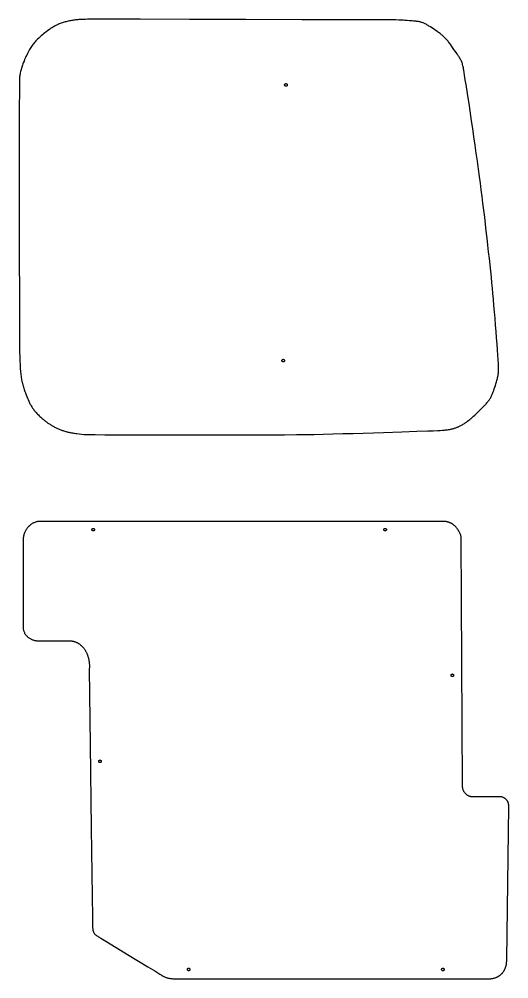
# Model space of a CAD drawing. Extents: x 869 to 6896, y 1187 to 6558.
# Drawn here: x 2634 to 3375, y 1272 to 2726 of the extents above; entities that cross this region are included whole.
import ezdxf

# ---------------------------------------------------------------- set-up
doc = ezdxf.new("R2010")
doc.units = 0
doc.layers.add('Default Layer', color=1, linetype='CONTINUOUS')

msp = doc.modelspace()

# ---------------------------------------------------------------- linework, layer by layer
at = {"layer": 'Default Layer'}
for points in [[(3360, 2193), (3360, 2194), (3360, 2195.4), (3360, 2197.1), (3359.9, 2199.1), (3359.9, 2201.5), (3359.7, 2204.1), (3359.4, 2210.3), (3358.9, 2217.5), (3358.4, 2225.5), (3357.7, 2234.2), (3357, 2243.4), (3356.3, 2253), (3355.5, 2262.9), (3354.7, 2272.9), (3353.9, 2282.8), (3353, 2292.5), (3352.2, 2301.9), (3351.4, 2310.8), (3350.6, 2319), (3349.8, 2327.1), (3349, 2335.7), (3348.1, 2344.7), (3347.1, 2354.1), (3346, 2363.9), (3344.9, 2373.9), (3343.8, 2384.1), (3342.6, 2394.6), (3341.4, 2405.1), (3340.1, 2415.7), (3338.9, 2426.3), (3337.6, 2436.9), (3336.3, 2447.4), (3335, 2457.8), (3333.7, 2468), (3332.4, 2478), (3331.1, 2488.2), (3329.6, 2499.3), (3327.9, 2511.1), (3326.2, 2523.2), (3324.4, 2535.7), (3322.6, 2548.1), (3320.8, 2560.5), (3319.1, 2572.5), (3315.7, 2594.9), (3312.9, 2613.7), (3310.8, 2627.5), (3310, 2632), (3309.6, 2634.6), (3309, 2638.1), (3308.5, 2641.7), (3307.9, 2645.4), (3307.3, 2649), (3307, 2650.8), (3306.6, 2652.5), (3306.3, 2654.2), (3305.9, 2655.9), (3305.5, 2657.5), (3305.1, 2659), (3304.6, 2660.4), (3304.3, 2661.1), (3304.1, 2661.7), (3303.6, 2663), (3303, 2664.2), (3302.4, 2665.5), (3301.7, 2666.7), (3301, 2667.9), (3300.3, 2669.1), (3299.5, 2670.2), (3298.8, 2671.4), (3298, 2672.5), (3297.2, 2673.7), (3295.6, 2675.9), (3293.9, 2678.2), (3292.3, 2680.4), (3289.2, 2685), (3287.6, 2687.3), (3285.9, 2689.5), (3285.1, 2690.6), (3284.2, 2691.8), (3283.4, 2692.8), (3282.5, 2693.9), (3281.6, 2695), (3280.7, 2696), (3279.7, 2697), (3278.8, 2698), (3277.8, 2699), (3276.7, 2700), (3275.7, 2701), (3274.6, 2701.9), (3273.5, 2702.8), (3272.4, 2703.7), (3271.3, 2704.6), (3270.1, 2705.5), (3269, 2706.4), (3267.8, 2707.2), (3265.6, 2708.9), (3263.3, 2710.4), (3261.2, 2711.8), (3259, 2713.2), (3256.9, 2714.6), (3254.6, 2716), (3253.5, 2716.7), (3252.4, 2717.3), (3251.3, 2718), (3250.1, 2718.6), (3249, 2719.1), (3247.9, 2719.7), (3246.8, 2720.2), (3245.6, 2720.7), (3244.5, 2721.1), (3243.4, 2721.5), (3242.3, 2721.8), (3241.1, 2722.1), (3240, 2722.4), (3238.7, 2722.6), (3237.5, 2722.8), (3236.3, 2723), (3235, 2723.1), (3233.8, 2723.2), (3231.4, 2723.4), (3229.1, 2723.6), (3226.9, 2723.7), (3225.9, 2723.8), (3225, 2723.9), (3221.4, 2724.3), (3217.8, 2724.6), (3215.9, 2724.8), (3214.1, 2724.9), (3212.3, 2725), (3210.5, 2725.1), (3208.8, 2725.1), (3204.5, 2725.2), (3189.3, 2725.2), (3136.3, 2725.4), (3062.1, 2725.6), (2977.2, 2725.9), (2892.2, 2726.1), (2817.4, 2726.3), (2787.2, 2726.3), (2763.5, 2726.3), (2747.7, 2726.3), (2743.2, 2726.3), (2741.1, 2726.3), (2737.8, 2726.2), (2734.5, 2726.1), (2731.1, 2726), (2727.8, 2725.9), (2726.2, 2725.8), (2724.5, 2725.7), (2722.9, 2725.6), (2721.3, 2725.5), (2719.6, 2725.3), (2718.1, 2725.1), (2716.5, 2724.9), (2714.9, 2724.6), (2713.4, 2724.3), (2711.8, 2724), (2710.2, 2723.7), (2708.6, 2723.3), (2707, 2722.9), (2705.4, 2722.5), (2703.8, 2722.1), (2702.3, 2721.6), (2700.7, 2721.1), (2699.2, 2720.6), (2697.7, 2720.1), (2696.3, 2719.6), (2694.8, 2719.1), (2693.5, 2718.5), (2692.2, 2717.9), (2690.9, 2717.4), (2689.7, 2716.8), (2688.5, 2716.1), (2687.3, 2715.5), (2686, 2714.8), (2684.8, 2714), (2683.6, 2713.2), (2682.5, 2712.5), (2681.3, 2711.7), (2680.2, 2710.9), (2679, 2710.1), (2676.9, 2708.5), (2674.8, 2706.9), (2673, 2705.5), (2671.1, 2704), (2669.3, 2702.5), (2667.4, 2700.9), (2665.6, 2699.3), (2663.9, 2697.7), (2662.2, 2696.2), (2660.7, 2694.7), (2660.1, 2694), (2659.4, 2693.3), (2658.3, 2692), (2657.1, 2690.6), (2656, 2689.2), (2654.9, 2687.8), (2653.9, 2686.4), (2652.9, 2684.9), (2651.9, 2683.4), (2651, 2681.9), (2650, 2680.3), (2648.9, 2678.4), (2647.8, 2676.4), (2646.7, 2674.2), (2645.6, 2671.9), (2644.5, 2669.6), (2643.9, 2668.5), (2643.4, 2667.3), (2643, 2666.2), (2642.5, 2665.1), (2641.6, 2662.7), (2640.5, 2660), (2640, 2658.5), (2639.4, 2656.9), (2638.9, 2655.3), (2638.3, 2653.7), (2637.8, 2652), (2637.3, 2650.3), (2636.8, 2648.6), (2636.3, 2646.9), (2635.9, 2645.2), (2635.6, 2643.5), (2635.2, 2641.8), (2635, 2640.2), (2634.9, 2639.5), (2634.8, 2638.2), (2634.8, 2636.5), (2634.7, 2634.1), (2634.7, 2628), (2634.6, 2620), (2634.5, 2610.3), (2634.4, 2599), (2634.4, 2572.2), (2634.3, 2540.8), (2634.3, 2505.8), (2634.3, 2468.6), (2634.3, 2430.1), (2634.4, 2391.6), (2634.4, 2354.2), (2634.5, 2319.1), (2634.6, 2287.4), (2634.7, 2260.2), (2634.8, 2238.7), (2634.9, 2224.1), (2634.9, 2219.7), (2635, 2217.5), (2635.1, 2212.9), (2635.3, 2208.1), (2635.5, 2203.3), (2635.7, 2200.9), (2635.8, 2198.5), (2635.9, 2196.1), (2636.1, 2193.8), (2636.3, 2191.6), (2636.5, 2189.4), (2636.7, 2187.3), (2637, 2185.3), (2637.3, 2183.4), (2637.6, 2181.6), (2637.9, 2179.8), (2638.3, 2178.1), (2638.7, 2176.3), (2639.2, 2174.4), (2639.7, 2172.6), (2640.2, 2170.8), (2640.8, 2169), (2641.3, 2167.2), (2641.9, 2165.4), (2642.5, 2163.7), (2643, 2162.1), (2643.6, 2160.4), (2644.7, 2157.4), (2645.8, 2154.8), (2646.8, 2152.3), (2647.8, 2149.9), (2648.9, 2147.4), (2649.4, 2146.2), (2650, 2145), (2650.6, 2143.8), (2651.2, 2142.7), (2651.9, 2141.5), (2652.5, 2140.3), (2653.2, 2139.2), (2653.9, 2138.1), (2654.6, 2137), (2655.4, 2135.9), (2656.2, 2134.8), (2657.1, 2133.7), (2658, 2132.5), (2659, 2131.4), (2660, 2130.2), (2661.1, 2129), (2662.2, 2127.8), (2663.4, 2126.7), (2664.5, 2125.5), (2665.7, 2124.4), (2666.9, 2123.3), (2668, 2122.3), (2669.2, 2121.2), (2670.3, 2120.3), (2671.4, 2119.3), (2672.4, 2118.5), (2673.4, 2117.7), (2674.5, 2116.9), (2675.5, 2116.1), (2676.6, 2115.3), (2677.7, 2114.5), (2678.8, 2113.8), (2679.9, 2113.1), (2681, 2112.3), (2682.1, 2111.6), (2683.3, 2111), (2684.4, 2110.3), (2685.5, 2109.7), (2686.7, 2109), (2687.8, 2108.4), (2689, 2107.8), (2690.1, 2107.3), (2691.3, 2106.7), (2692.4, 2106.2), (2693.6, 2105.7), (2694.7, 2105.2), (2695.9, 2104.7), (2697.1, 2104.2), (2698.3, 2103.8), (2699.5, 2103.4), (2700.7, 2103), (2701.9, 2102.6), (2703.1, 2102.2), (2704.3, 2101.8), (2705.5, 2101.4), (2706.8, 2101.1), (2708, 2100.8), (2709.2, 2100.5), (2710.5, 2100.2), (2711.9, 2099.9), (2713.3, 2099.6), (2714.9, 2099.4), (2716.4, 2099.1), (2718.1, 2098.9), (2719.8, 2098.6), (2721.5, 2098.4), (2725, 2098), (2728.5, 2097.6), (2732, 2097.3), (2735.4, 2097.1), (2736.9, 2097), (2739.8, 2097), (2749.5, 2096.9), (2763.8, 2096.8), (2782, 2096.7), (2803.5, 2096.7), (2827.5, 2096.6), (2853.6, 2096.5), (2880.9, 2096.5), (2908.9, 2096.5), (2936.9, 2096.5), (2964.2, 2096.6), (2990.2, 2096.6), (3014.3, 2096.7), (3035.7, 2096.8), (3053.9, 2096.9), (3061.5, 2097), (3068.1, 2097.1), (3080.8, 2097.3), (3094.5, 2097.6), (3109.1, 2098), (3124.2, 2098.4), (3139.7, 2098.8), (3155.2, 2099.3), (3170.6, 2099.7), (3185.6, 2100.2), (3213.3, 2101.1), (3236.4, 2102), (3253, 2102.6), (3258.2, 2102.8), (3261.1, 2102.9), (3267.8, 2103.3), (3271.3, 2103.4), (3274.8, 2103.6), (3278.1, 2103.9), (3279.7, 2104), (3281.2, 2104.1), (3282.7, 2104.3), (3284, 2104.5), (3285.2, 2104.6), (3286.3, 2104.8), (3287.3, 2105.1), (3288.3, 2105.3), (3289.3, 2105.5), (3290.3, 2105.8), (3291.3, 2106.1), (3292.3, 2106.4), (3293.3, 2106.7), (3294.2, 2107), (3295.2, 2107.4), (3296.2, 2107.7), (3297.2, 2108.1), (3298.1, 2108.5), (3299.1, 2108.9), (3300, 2109.3), (3301, 2109.7), (3301.9, 2110.2), (3302.8, 2110.7), (3303.7, 2111.2), (3304.7, 2111.7), (3305.6, 2112.2), (3306.5, 2112.8), (3307.5, 2113.4), (3308.4, 2114), (3309.3, 2114.7), (3311.2, 2116), (3313, 2117.3), (3314.8, 2118.7), (3316.6, 2120), (3317.4, 2120.7), (3318.4, 2121.5), (3320.2, 2123.1), (3322.1, 2124.8), (3324.1, 2126.6), (3326, 2128.4), (3328, 2130.3), (3329.9, 2132.2), (3331.7, 2134), (3333.6, 2135.9), (3335.5, 2137.8), (3337.5, 2139.8), (3339.4, 2141.8), (3340.4, 2142.8), (3341.3, 2143.8), (3342.2, 2144.9), (3343.1, 2145.9), (3343.9, 2147), (3344.7, 2148), (3345.5, 2149.1), (3346.2, 2150.2), (3346.9, 2151.2), (3347.5, 2152.3), (3348.1, 2153.4), (3348.7, 2154.6), (3349.2, 2155.7), (3349.8, 2156.9), (3350.3, 2158), (3350.8, 2159.2), (3351.2, 2160.4), (3351.7, 2161.6), (3352.6, 2164), (3353.4, 2166.4), (3354.2, 2168.8), (3355.1, 2171.4), (3355.9, 2174.1), (3356.4, 2175.6), (3356.8, 2177.1), (3357.2, 2178.7), (3357.7, 2180.2), (3358.1, 2181.8), (3358.4, 2183.4), (3358.8, 2185), (3359.1, 2186.7), (3359.4, 2188.3), (3359.6, 2189.9), (3359.8, 2191.5), (3360, 2193)], [(3036.1, 2626.8), (3036.1, 2627), (3036.1, 2627.2), (3036.2, 2627.4), (3036.3, 2627.5), (3036.3, 2627.7), (3036.4, 2627.9), (3036.6, 2628), (3036.7, 2628.2), (3036.8, 2628.3), (3037, 2628.4), (3037.2, 2628.5), (3037.3, 2628.6), (3037.5, 2628.7), (3037.7, 2628.7), (3037.9, 2628.8), (3038.1, 2628.8), (3038.3, 2628.8), (3038.5, 2628.7), (3038.7, 2628.7), (3038.9, 2628.6), (3039.1, 2628.5), (3039.2, 2628.4), (3039.4, 2628.3), (3039.5, 2628.2), (3039.7, 2628), (3039.8, 2627.9), (3039.9, 2627.7), (3040, 2627.5), (3040, 2627.4), (3040.1, 2627.2), (3040.1, 2627), (3040.1, 2626.8), (3040.1, 2626.6), (3040.1, 2626.4), (3040, 2626.2), (3040, 2626), (3039.9, 2625.8), (3039.8, 2625.6), (3039.7, 2625.5), (3039.5, 2625.4), (3039.4, 2625.2), (3039.2, 2625.1), (3039.1, 2625), (3038.9, 2624.9), (3038.7, 2624.9), (3038.5, 2624.8), (3038.3, 2624.8), (3038.1, 2624.8), (3037.9, 2624.8), (3037.7, 2624.8), (3037.5, 2624.9), (3037.3, 2624.9), (3037.2, 2625), (3037, 2625.1), (3036.8, 2625.2), (3036.7, 2625.4), (3036.6, 2625.5), (3036.4, 2625.6), (3036.3, 2625.8), (3036.3, 2626), (3036.2, 2626.2), (3036.1, 2626.4), (3036.1, 2626.6), (3036.1, 2626.8)], [(3031.9, 2209), (3031.9, 2209.2), (3031.9, 2209.4), (3032, 2209.6), (3032, 2209.8), (3032.1, 2210), (3032.2, 2210.1), (3032.3, 2210.3), (3032.5, 2210.4), (3032.6, 2210.6), (3032.8, 2210.7), (3032.9, 2210.8), (3033.1, 2210.9), (3033.3, 2210.9), (3033.5, 2211), (3033.7, 2211), (3033.9, 2211), (3034.1, 2211), (3034.3, 2211), (3034.5, 2210.9), (3034.7, 2210.9), (3034.8, 2210.8), (3035, 2210.7), (3035.2, 2210.6), (3035.3, 2210.4), (3035.4, 2210.3), (3035.5, 2210.1), (3035.6, 2210), (3035.7, 2209.8), (3035.8, 2209.6), (3035.8, 2209.4), (3035.9, 2209.2), (3035.9, 2209), (3035.9, 2208.8), (3035.8, 2208.6), (3035.8, 2208.4), (3035.7, 2208.2), (3035.6, 2208.1), (3035.5, 2207.9), (3035.4, 2207.7), (3035.3, 2207.6), (3035.2, 2207.5), (3035, 2207.4), (3034.8, 2207.3), (3034.7, 2207.2), (3034.5, 2207.1), (3034.3, 2207.1), (3034.1, 2207), (3033.9, 2207), (3033.7, 2207), (3033.5, 2207.1), (3033.3, 2207.1), (3033.1, 2207.2), (3032.9, 2207.3), (3032.8, 2207.4), (3032.6, 2207.5), (3032.5, 2207.6), (3032.3, 2207.7), (3032.2, 2207.9), (3032.1, 2208.1), (3032, 2208.2), (3032, 2208.4), (3031.9, 2208.6), (3031.9, 2208.8), (3031.9, 2209)], [(2740.4, 1741.7), (2741.8, 1627), (2743.3, 1500.4), (2744.6, 1397.5), (2745, 1366.1), (2745.1, 1357.3), (2745.2, 1353.9), (2745.3, 1351.8), (2745.4, 1349.5), (2745.5, 1348.5), (2745.6, 1347.5), (2745.7, 1346.6), (2745.8, 1346.2), (2745.9, 1345.8), (2746.1, 1345.1), (2746.3, 1344.4), (2746.5, 1343.7), (2746.8, 1343.1), (2747.1, 1342.4), (2747.5, 1341.8), (2747.9, 1341.2), (2748.3, 1340.6), (2748.5, 1340.3), (2748.8, 1340.1), (2749, 1339.8), (2749.3, 1339.6), (2749.9, 1339.1), (2750.6, 1338.6), (2751.3, 1338.2), (2751.9, 1337.7), (2753.3, 1336.9), (2754.5, 1336.1), (2757.6, 1334.2), (2767.8, 1328), (2798.4, 1309.4), (2829, 1290.8), (2839.4, 1284.4), (2843.9, 1281.7), (2844.7, 1281.1), (2845.6, 1280.5), (2847.3, 1279.3), (2848.2, 1278.8), (2849, 1278.2), (2849.8, 1277.7), (2850.7, 1277.2), (2852.4, 1276.3), (2853.2, 1275.9), (2854.1, 1275.4), (2855, 1275.1), (2855.9, 1274.7), (2856.8, 1274.4), (2857.7, 1274.1), (2858.7, 1273.8), (2859.9, 1273.6), (2861.2, 1273.3), (2862.6, 1273.1), (2864.1, 1272.9), (2865.5, 1272.8), (2867, 1272.6), (2868.4, 1272.5), (2869.6, 1272.5), (2872.6, 1272.5), (2883.3, 1272.4), (2921.9, 1272.4), (2978.6, 1272.4), (3048.1, 1272.4), (3203.3, 1272.5), (3278.2, 1272.5), (3344, 1272.5), (3344.9, 1272.5), (3345.7, 1272.5), (3346.5, 1272.5), (3347.4, 1272.6), (3348.2, 1272.6), (3349, 1272.7), (3349.7, 1272.8), (3350.5, 1273), (3351.3, 1273.1), (3352, 1273.2), (3352.8, 1273.4), (3353.5, 1273.6), (3354.2, 1273.8), (3354.9, 1274), (3355.6, 1274.3), (3356.3, 1274.5), (3356.9, 1274.8), (3357.6, 1275.1), (3358.2, 1275.4), (3358.8, 1275.7), (3359.4, 1276.1), (3360, 1276.4), (3360.6, 1276.8), (3361.2, 1277.2), (3361.7, 1277.5), (3362.3, 1278), (3362.8, 1278.4), (3363.3, 1278.8), (3363.8, 1279.3), (3364.3, 1279.7), (3364.8, 1280.2), (3365.2, 1280.7), (3365.7, 1281.2), (3366.1, 1281.7), (3366.5, 1282.2), (3366.9, 1282.8), (3367.3, 1283.3), (3367.7, 1283.9), (3368, 1284.5), (3368.4, 1285), (3368.7, 1285.6), (3369, 1286.2), (3369.3, 1286.9), (3369.6, 1287.5), (3369.9, 1288.1), (3370.2, 1288.8), (3370.4, 1289.4), (3370.6, 1290.1), (3370.8, 1290.8), (3371, 1291.4), (3371.2, 1292.1), (3371.4, 1292.8), (3371.5, 1293.5), (3371.7, 1294.3), (3371.8, 1295), (3371.9, 1295.7), (3372, 1296.4), (3372.1, 1297.2), (3372.1, 1297.9), (3372.2, 1298.7), (3372.2, 1299.5), (3372.2, 1300.2), (3372.2, 1301), (3372.2, 1301.8), (3372.2, 1301.8), (3375.3, 1533.5), (3375.4, 1534.2), (3375.4, 1534.8), (3375.4, 1535.5), (3375.3, 1536.1), (3375.2, 1536.7), (3375.1, 1537.4), (3374.9, 1538), (3374.8, 1538.6), (3374.6, 1539.2), (3374.3, 1539.8), (3374.1, 1540.4), (3373.8, 1541), (3373.5, 1541.5), (3373.1, 1542.1), (3372.7, 1542.6), (3372.4, 1543.1), (3371.9, 1543.6), (3371.5, 1544.1), (3371.1, 1544.5), (3370.6, 1545), (3370.1, 1545.4), (3369.6, 1545.8), (3369, 1546.1), (3368.5, 1546.5), (3367.9, 1546.8), (3367.3, 1547.1), (3366.8, 1547.3), (3366.1, 1547.5), (3365.5, 1547.7), (3364.9, 1547.9), (3364.2, 1548), (3363.6, 1548.1), (3319.5, 1548.1), (3318.7, 1548.2), (3318, 1548.3), (3317.2, 1548.5), (3316.5, 1548.7), (3315.8, 1548.9), (3315.1, 1549.2), (3314.4, 1549.5), (3313.8, 1549.9), (3313.1, 1550.2), (3312.5, 1550.6), (3311.9, 1551.1), (3311.3, 1551.6), (3310.7, 1552), (3310.2, 1552.6), (3309.7, 1553.1), (3309.2, 1553.7), (3308.7, 1554.2), (3308.3, 1554.9), (3307.9, 1555.5), (3307.5, 1556.1), (3307.1, 1556.8), (3306.8, 1557.5), (3306.5, 1558.1), (3306.3, 1558.8), (3306, 1559.6), (3305.9, 1560.3), (3305.7, 1561), (3305.6, 1561.8), (3305.5, 1562.5), (3305.5, 1563.2), (3305.5, 1564), (3305.5, 1564.8), (3303.5, 1940.7), (3303.2, 1941.9), (3302.9, 1943.1), (3302.6, 1944.4), (3302.2, 1945.6), (3301.7, 1946.8), (3301.2, 1948), (3300.6, 1949.2), (3300, 1950.3), (3299.4, 1951.5), (3298.7, 1952.6), (3298, 1953.6), (3297.2, 1954.7), (3296.4, 1955.7), (3295.5, 1956.7), (3294.6, 1957.6), (3293.7, 1958.5), (3292.7, 1959.4), (3291.7, 1960.2), (3291.2, 1960.6), (3290.7, 1961), (3290.2, 1961.3), (3289.6, 1961.7), (3289.1, 1962), (3288.5, 1962.3), (3288, 1962.6), (3287.4, 1962.9), (3286.8, 1963.2), (3286.3, 1963.5), (3285.7, 1963.7), (3285.1, 1964), (3284.5, 1964.2), (3283.9, 1964.4), (3283.2, 1964.5), (3282.6, 1964.7), (3282, 1964.8), (3281.4, 1965), (3280.7, 1965.1), (3280.1, 1965.2), (3279.4, 1965.2), (3278.8, 1965.3), (3278.1, 1965.3), (3277.5, 1965.3), (3276.8, 1965.3), (3276.1, 1965.3), (3275.4, 1965.2), (3274.8, 1965.2), (2967.1, 1965.2), (2661.9, 1965.2), (2660.9, 1964.9), (2659.9, 1964.6), (2658.8, 1964.3), (2657.8, 1963.9), (2656.8, 1963.5), (2655.8, 1963.1), (2654.8, 1962.6), (2653.9, 1962), (2653, 1961.4), (2652, 1960.8), (2651.2, 1960.1), (2650.3, 1959.4), (2649.5, 1958.6), (2648.6, 1957.8), (2647.9, 1957), (2647.1, 1956.1), (2646.4, 1955.2), (2645.7, 1954.3), (2645, 1953.3), (2644.4, 1952.3), (2643.8, 1951.3), (2643.3, 1950.2), (2642.8, 1949.1), (2642.3, 1948), (2641.9, 1946.8), (2641.5, 1945.7), (2641.1, 1944.5), (2640.8, 1943.2), (2640.6, 1942), (2640.4, 1940.7), (2640.3, 1939.4), (2640.2, 1938), (2640.2, 1804.7), (2640.3, 1803.5), (2640.5, 1802.3), (2640.7, 1801.2), (2641, 1800.1), (2641.3, 1799.1), (2641.7, 1798.1), (2642.1, 1797.1), (2642.5, 1796.2), (2643, 1795.3), (2643.5, 1794.4), (2644.1, 1793.6), (2644.7, 1792.8), (2645.4, 1792), (2646.1, 1791.3), (2646.8, 1790.6), (2647.5, 1790), (2648.3, 1789.4), (2649.1, 1788.8), (2649.9, 1788.3), (2650.8, 1787.8), (2651.7, 1787.3), (2652.6, 1786.9), (2653.5, 1786.5), (2654.4, 1786.1), (2655.4, 1785.8), (2656.4, 1785.5), (2657.4, 1785.2), (2658.4, 1785), (2659.5, 1784.8), (2660.5, 1784.7), (2661.6, 1784.6), (2662.6, 1784.5), (2712, 1784.5), (2712.9, 1784.4), (2713.7, 1784.3), (2714.6, 1784.1), (2715.5, 1784), (2716.3, 1783.8), (2717.1, 1783.6), (2717.9, 1783.3), (2718.7, 1783.1), (2719.5, 1782.8), (2720.3, 1782.5), (2721, 1782.1), (2721.8, 1781.8), (2722.5, 1781.4), (2723.3, 1781), (2724, 1780.6), (2724.7, 1780.1), (2725.3, 1779.7), (2726, 1779.2), (2726.7, 1778.7), (2727.3, 1778.1), (2727.9, 1777.6), (2728.6, 1777), (2729.2, 1776.5), (2729.8, 1775.9), (2730.3, 1775.3), (2730.9, 1774.6), (2731.4, 1774), (2732, 1773.3), (2732.5, 1772.6), (2733, 1771.9), (2733.5, 1771.2), (2733.9, 1770.5), (2734.4, 1769.8), (2734.8, 1769), (2735.3, 1768.2), (2735.7, 1767.5), (2736.1, 1766.7), (2736.4, 1765.9), (2736.8, 1765), (2737.1, 1764.2), (2737.5, 1763.4), (2737.8, 1762.5), (2738.1, 1761.7), (2738.4, 1760.8), (2738.6, 1759.9), (2738.9, 1759), (2739.1, 1758.1), (2739.3, 1757.2), (2739.5, 1756.3), (2739.7, 1755.3), (2739.9, 1754.4), (2740, 1753.5), (2740.1, 1752.5), (2740.2, 1751.6), (2740.3, 1750.6), (2740.4, 1749.6), (2740.5, 1748.7), (2740.5, 1747.7), (2740.5, 1746.7), (2740.5, 1745.7), (2740.5, 1744.7), (2740.5, 1743.7), (2740.4, 1742.7), (2740.4, 1741.7), (2740.4, 1741.7)], [(2744.3, 1952.9), (2744.4, 1953.2), (2744.4, 1953.4), (2744.4, 1953.5), (2744.5, 1953.7), (2744.6, 1953.9), (2744.7, 1954.1), (2744.8, 1954.2), (2744.9, 1954.4), (2745.1, 1954.5), (2745.2, 1954.6), (2745.4, 1954.7), (2745.6, 1954.8), (2745.7, 1954.9), (2745.9, 1954.9), (2746.1, 1954.9), (2746.3, 1954.9), (2746.5, 1954.9), (2746.7, 1954.9), (2746.9, 1954.9), (2747.1, 1954.8), (2747.3, 1954.7), (2747.5, 1954.6), (2747.6, 1954.5), (2747.8, 1954.4), (2747.9, 1954.2), (2748, 1954.1), (2748.1, 1953.9), (2748.2, 1953.7), (2748.2, 1953.5), (2748.3, 1953.4), (2748.3, 1953.2), (2748.3, 1952.9), (2748.3, 1952.7), (2748.3, 1952.5), (2748.2, 1952.4), (2748.2, 1952.2), (2748.1, 1952), (2748, 1951.8), (2747.9, 1951.7), (2747.8, 1951.5), (2747.6, 1951.4), (2747.5, 1951.3), (2747.3, 1951.2), (2747.1, 1951.1), (2746.9, 1951), (2746.7, 1951), (2746.5, 1951), (2746.3, 1950.9), (2746.1, 1951), (2745.9, 1951), (2745.7, 1951), (2745.6, 1951.1), (2745.4, 1951.2), (2745.2, 1951.3), (2745.1, 1951.4), (2744.9, 1951.5), (2744.8, 1951.7), (2744.7, 1951.8), (2744.6, 1952), (2744.5, 1952.2), (2744.4, 1952.4), (2744.4, 1952.5), (2744.4, 1952.7), (2744.3, 1952.9)], [(3186.2, 1952.9), (3186.2, 1953.2), (3186.2, 1953.4), (3186.3, 1953.5), (3186.4, 1953.7), (3186.4, 1953.9), (3186.5, 1954.1), (3186.7, 1954.2), (3186.8, 1954.4), (3186.9, 1954.5), (3187.1, 1954.6), (3187.3, 1954.7), (3187.4, 1954.8), (3187.6, 1954.9), (3187.8, 1954.9), (3188, 1954.9), (3188.2, 1954.9), (3188.4, 1954.9), (3188.6, 1954.9), (3188.8, 1954.9), (3189, 1954.8), (3189.2, 1954.7), (3189.3, 1954.6), (3189.5, 1954.5), (3189.6, 1954.4), (3189.8, 1954.2), (3189.9, 1954.1), (3190, 1953.9), (3190, 1953.7), (3190.1, 1953.5), (3190.2, 1953.4), (3190.2, 1953.2), (3190.2, 1952.9), (3190.2, 1952.7), (3190.2, 1952.5), (3190.1, 1952.4), (3190, 1952.2), (3190, 1952), (3189.9, 1951.8), (3189.8, 1951.7), (3189.6, 1951.5), (3189.5, 1951.4), (3189.3, 1951.3), (3189.2, 1951.2), (3189, 1951.1), (3188.8, 1951), (3188.6, 1951), (3188.4, 1951), (3188.2, 1950.9), (3188, 1951), (3187.8, 1951), (3187.6, 1951), (3187.4, 1951.1), (3187.3, 1951.2), (3187.1, 1951.3), (3186.9, 1951.4), (3186.8, 1951.5), (3186.7, 1951.7), (3186.5, 1951.8), (3186.4, 1952), (3186.4, 1952.2), (3186.3, 1952.4), (3186.2, 1952.5), (3186.2, 1952.7), (3186.2, 1952.9)], [(3288, 1732.3), (3288, 1732.5), (3288, 1732.7), (3288, 1732.9), (3288.1, 1733), (3288.2, 1733.2), (3288.3, 1733.4), (3288.4, 1733.5), (3288.5, 1733.7), (3288.7, 1733.8), (3288.8, 1733.9), (3289, 1734), (3289.2, 1734.1), (3289.4, 1734.2), (3289.6, 1734.2), (3289.8, 1734.3), (3290, 1734.3), (3290.2, 1734.3), (3290.4, 1734.2), (3290.6, 1734.2), (3290.7, 1734.1), (3290.9, 1734), (3291.1, 1733.9), (3291.2, 1733.8), (3291.4, 1733.7), (3291.5, 1733.5), (3291.6, 1733.4), (3291.7, 1733.2), (3291.8, 1733), (3291.9, 1732.9), (3291.9, 1732.7), (3291.9, 1732.5), (3292, 1732.3), (3291.9, 1732.1), (3291.9, 1731.9), (3291.9, 1731.7), (3291.8, 1731.5), (3291.7, 1731.3), (3291.6, 1731.1), (3291.5, 1731), (3291.4, 1730.8), (3291.2, 1730.7), (3291.1, 1730.6), (3290.9, 1730.5), (3290.7, 1730.4), (3290.6, 1730.4), (3290.4, 1730.3), (3290.2, 1730.3), (3290, 1730.3), (3289.8, 1730.3), (3289.6, 1730.3), (3289.4, 1730.4), (3289.2, 1730.4), (3289, 1730.5), (3288.8, 1730.6), (3288.7, 1730.7), (3288.5, 1730.8), (3288.4, 1731), (3288.3, 1731.1), (3288.2, 1731.3), (3288.1, 1731.5), (3288, 1731.7), (3288, 1731.9), (3288, 1732.1), (3288, 1732.3)], [(2754.6, 1602), (2754.6, 1602.2), (2754.6, 1602.4), (2754.7, 1602.5), (2754.7, 1602.7), (2754.8, 1602.9), (2754.9, 1603.1), (2755, 1603.2), (2755.2, 1603.4), (2755.3, 1603.5), (2755.5, 1603.6), (2755.6, 1603.7), (2755.8, 1603.8), (2756, 1603.9), (2756.2, 1603.9), (2756.4, 1603.9), (2756.6, 1604), (2756.8, 1603.9), (2757, 1603.9), (2757.2, 1603.9), (2757.4, 1603.8), (2757.5, 1603.7), (2757.7, 1603.6), (2757.9, 1603.5), (2758, 1603.4), (2758.1, 1603.2), (2758.3, 1603.1), (2758.4, 1602.9), (2758.4, 1602.7), (2758.5, 1602.5), (2758.6, 1602.4), (2758.6, 1602.2), (2758.6, 1602), (2758.6, 1601.7), (2758.6, 1601.6), (2758.5, 1601.4), (2758.4, 1601.2), (2758.4, 1601), (2758.3, 1600.8), (2758.1, 1600.7), (2758, 1600.5), (2757.9, 1600.4), (2757.7, 1600.3), (2757.5, 1600.2), (2757.4, 1600.1), (2757.2, 1600), (2757, 1600), (2756.8, 1600), (2756.6, 1600), (2756.4, 1600), (2756.2, 1600), (2756, 1600), (2755.8, 1600.1), (2755.6, 1600.2), (2755.5, 1600.3), (2755.3, 1600.4), (2755.2, 1600.5), (2755, 1600.7), (2754.9, 1600.8), (2754.8, 1601), (2754.7, 1601.2), (2754.7, 1601.4), (2754.6, 1601.6), (2754.6, 1601.7), (2754.6, 1602)], [(2888.7, 1286.6), (2888.8, 1286.8), (2888.8, 1287), (2888.8, 1287.2), (2888.9, 1287.3), (2889, 1287.5), (2889.1, 1287.7), (2889.2, 1287.8), (2889.3, 1288), (2889.5, 1288.1), (2889.6, 1288.2), (2889.8, 1288.3), (2890, 1288.4), (2890.1, 1288.5), (2890.3, 1288.5), (2890.5, 1288.6), (2890.7, 1288.6), (2890.9, 1288.6), (2891.1, 1288.5), (2891.3, 1288.5), (2891.5, 1288.4), (2891.7, 1288.3), (2891.9, 1288.2), (2892, 1288.1), (2892.2, 1288), (2892.3, 1287.8), (2892.4, 1287.7), (2892.5, 1287.5), (2892.6, 1287.3), (2892.7, 1287.2), (2892.7, 1287), (2892.7, 1286.8), (2892.7, 1286.6), (2892.7, 1286.4), (2892.7, 1286.2), (2892.7, 1286), (2892.6, 1285.8), (2892.5, 1285.6), (2892.4, 1285.4), (2892.3, 1285.3), (2892.2, 1285.1), (2892, 1285), (2891.9, 1284.9), (2891.7, 1284.8), (2891.5, 1284.7), (2891.3, 1284.7), (2891.1, 1284.6), (2890.9, 1284.6), (2890.7, 1284.6), (2890.5, 1284.6), (2890.3, 1284.6), (2890.1, 1284.7), (2890, 1284.7), (2889.8, 1284.8), (2889.6, 1284.9), (2889.5, 1285), (2889.3, 1285.1), (2889.2, 1285.3), (2889.1, 1285.4), (2889, 1285.6), (2888.9, 1285.8), (2888.8, 1286), (2888.8, 1286.2), (2888.8, 1286.4), (2888.7, 1286.6)], [(3273.7, 1286.6), (3273.7, 1286.8), (3273.7, 1287), (3273.8, 1287.2), (3273.8, 1287.3), (3273.9, 1287.5), (3274, 1287.7), (3274.1, 1287.8), (3274.3, 1288), (3274.4, 1288.1), (3274.6, 1288.2), (3274.7, 1288.3), (3274.9, 1288.4), (3275.1, 1288.5), (3275.3, 1288.5), (3275.5, 1288.6), (3275.7, 1288.6), (3275.9, 1288.6), (3276.1, 1288.5), (3276.3, 1288.5), (3276.5, 1288.4), (3276.6, 1288.3), (3276.8, 1288.2), (3277, 1288.1), (3277.1, 1288), (3277.2, 1287.8), (3277.3, 1287.7), (3277.4, 1287.5), (3277.5, 1287.3), (3277.6, 1287.2), (3277.6, 1287), (3277.7, 1286.8), (3277.7, 1286.6), (3277.7, 1286.4), (3277.6, 1286.2), (3277.6, 1286), (3277.5, 1285.8), (3277.4, 1285.6), (3277.3, 1285.4), (3277.2, 1285.3), (3277.1, 1285.1), (3277, 1285), (3276.8, 1284.9), (3276.6, 1284.8), (3276.5, 1284.7), (3276.3, 1284.7), (3276.1, 1284.6), (3275.9, 1284.6), (3275.7, 1284.6), (3275.5, 1284.6), (3275.3, 1284.6), (3275.1, 1284.7), (3274.9, 1284.7), (3274.7, 1284.8), (3274.6, 1284.9), (3274.4, 1285), (3274.3, 1285.1), (3274.1, 1285.3), (3274, 1285.4), (3273.9, 1285.6), (3273.8, 1285.8), (3273.8, 1286), (3273.7, 1286.2), (3273.7, 1286.4), (3273.7, 1286.6)]]:
    msp.add_lwpolyline(points, close=True, dxfattribs=at)

doc.saveas('drawing.dxf')
